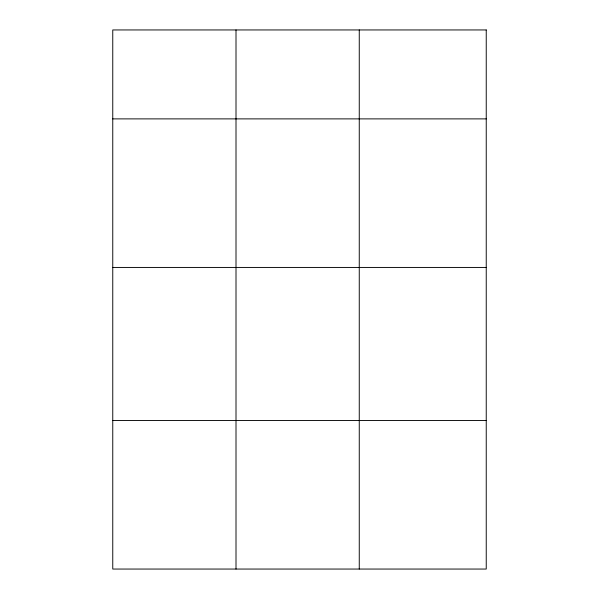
<?xml version="1.0" encoding="UTF-8"?>
<svg xmlns="http://www.w3.org/2000/svg" width="599" height="599" viewBox="0 0 599 599"><rect width="100%" height="100%" fill="white"/><g stroke="black" fill="none" stroke-linecap="round" stroke-linejoin="round"><path stroke-width="0.9" d="M112.762 118.887L486.238 118.887M112.762 267.439L486.238 267.439M112.762 420.498L486.238 420.498M359.258 29.95L359.258 569.05M236.006 29.95L236.006 569.05M486.238 29.95L112.762 29.95L112.762 569.05L486.238 569.05L486.238 29.95"/></g></svg>
